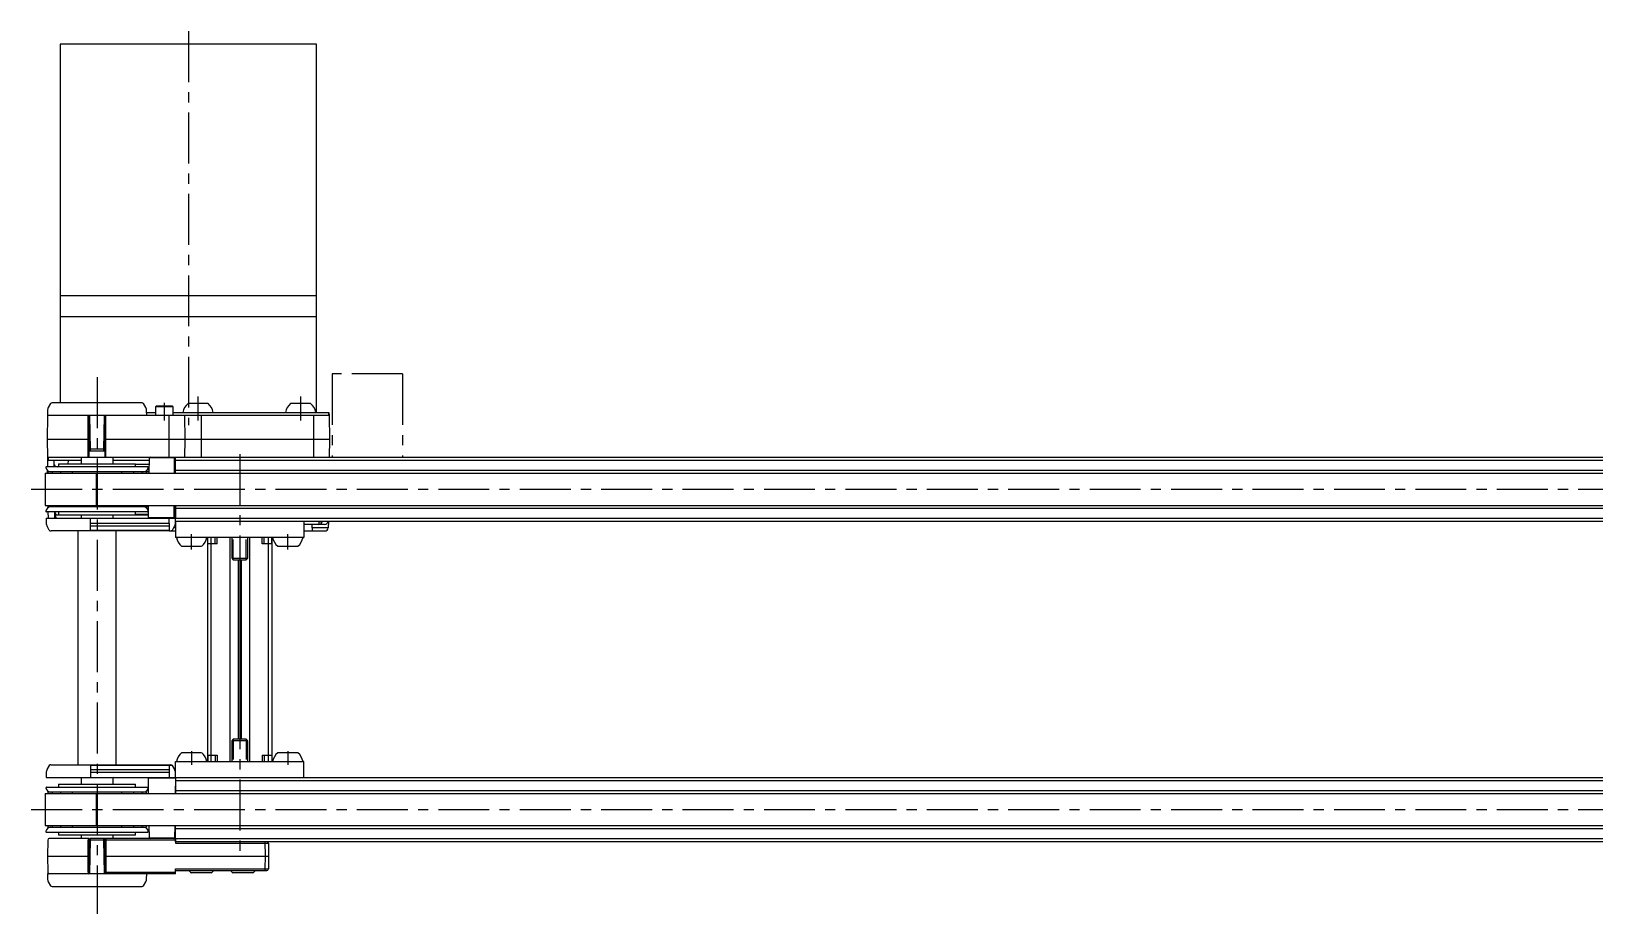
# Model space of a CAD drawing. Extents: x 0 to 1507, y -8 to 562.
# Drawn here: x 265.6 to 753.3, y 282 to 557.5 of the extents above; entities that cross this region are included whole.
import ezdxf

# ---------------------------------------------------------------- set-up
doc = ezdxf.new("R2010")
doc.units = 0
doc.header["$LTSCALE"] = 0.5
for name, pattern in [('CENTER', [50.8, 31.75, -6.35, 6.35, -6.35]), ('DASHED', [19.05, 12.7, -6.35]), ('PHANTOM', [63.5, 31.75, -6.35, 6.35, -6.35, 6.35, -6.35])]:
    doc.linetypes.add(name, pattern=pattern)
for name, color, linetype in [('MSM_CENTER', 1, 'CENTER'), ('MSM_CONTINUOUS', 7, 'CONTINUOUS'), ('MSM_DASHED', 4, 'DASHED'), ('MSM_IMAGINARY', 6, 'PHANTOM')]:
    doc.layers.add(name, color=color, linetype=linetype)

msp = doc.modelspace()

# ---------------------------------------------------------------- linework, layer by layer
at = {"layer": 'MSM_CENTER'}
for p, q in [((314.57, 557.5), (314.57, 434.5)), ((286.09, 449.5), (286.09, 282)), ((307.07, 441.5), (307.07, 436)), ((317.57, 443.5), (317.57, 436)), ((349.57, 443.5), (349.57, 436)), ((330.59, 425.5), (330.59, 299.5)), ((265.56, 414.5), (1305.96, 414.5)), ((315.59, 395.75), (315.59, 400.5)), ((345.59, 395.75), (345.59, 400.5)), ((315.59, 332.79), (315.59, 328.5)), ((345.59, 332.79), (345.59, 328.5)), ((265.56, 314.5), (1305.96, 314.5))]:
    msp.add_line(p, q, dxfattribs=at)
at = {"layer": 'MSM_CONTINUOUS'}
for p, q in [((274.57, 553.5), (274.57, 441.5)), ((354.57, 553.5), (274.57, 553.5)), ((354.57, 438.5), (354.57, 553.5)), ((274.57, 475), (354.57, 475)), ((274.57, 468.5), (354.57, 468.5)), ((270.62, 439.05), (270.59, 437.5)), ((271.6, 441.25), (270.88, 440.01)), ((300.15, 441.5), (272.03, 441.5)), ((301.29, 440.01), (300.58, 441.25)), ((301.59, 437.5), (301.56, 439.05)), ((304.64, 440.5), (304.34, 440.2)), ((309.84, 440.2), (304.34, 440.2)), ((304.34, 440.2), (304.34, 437.5)), ((309.54, 440.5), (304.64, 440.5)), ((309.84, 440.2), (309.54, 440.5)), ((309.84, 437.5), (309.84, 440.2)), ((320.71, 441.25), (314.46, 441.25)), ((352.71, 441.25), (346.46, 441.25)), ((358.44, 437.5), (270.59, 437.5)), ((270.59, 430), (270.72, 437.5)), ((283.35, 430), (283.35, 437.5)), ((283.59, 424.5), (283.59, 437.34)), ((283.76, 437.3), (283.59, 437.3)), ((283.77, 426.99), (283.59, 437.3)), ((283.76, 437.3), (283.94, 426.99)), ((288.23, 426.99), (288.42, 437.3)), ((288.59, 437.3), (288.41, 426.99)), ((288.59, 437.3), (288.42, 437.3)), ((288.58, 437.3), (288.59, 437.33)), ((288.59, 424.5), (288.59, 437.5)), ((288.79, 424.5), (288.79, 437.5)), ((301.56, 438.5), (304.34, 438.5)), ((308.57, 424.5), (308.57, 437.5)), ((309.84, 438.5), (313.32, 438.5)), ((313.32, 438.5), (345.32, 438.5)), ((313.57, 430), (313.44, 437.5)), ((318.57, 437.5), (318.57, 424.5)), ((345.32, 438.5), (358.44, 438.5)), ((353.57, 437.5), (353.57, 424.5)), ((358.44, 438.5), (358.24, 438.31)), ((358.24, 438.31), (358.25, 437.69)), ((358.44, 438.5), (358.46, 437.5)), ((358.46, 437.5), (358.59, 430)), ((270.68, 424.5), (270.59, 430)), ((283.59, 430), (270.59, 430)), ((283.35, 424.5), (283.35, 430)), ((283.68, 432.2), (283.59, 432.2)), ((283.72, 429.8), (283.59, 429.8)), ((288.59, 429.8), (288.45, 429.8)), ((288.59, 432.2), (288.5, 432.2)), ((358.57, 430), (288.59, 430)), ((313.48, 424.5), (313.57, 430)), ((358.59, 430), (358.49, 424.5)), ((270.7, 423.5), (270.68, 424.5)), ((270.68, 424.5), (1302.59, 424.5)), ((281.09, 424.5), (281.09, 422.5)), ((288.39, 426.99), (283.76, 426.99)), ((283.77, 426.99), (283.78, 426.7)), ((283.96, 426.5), (288.19, 426.5)), ((288.4, 426.7), (288.41, 426.99)), ((291.09, 422.5), (291.09, 424.5)), ((310.59, 419.5), (310.59, 424.5)), ((269.89, 419.5), (1302.23, 419.5)), ((269.89, 419.5), (269.89, 409.5)), ((301.87, 421.5), (270.3, 421.5)), ((270.59, 423.5), (270.62, 421.5)), ((281.09, 423.5), (270.59, 423.5)), ((270.66, 419.5), (270.64, 420.33)), ((270.89, 424.31), (270.69, 424.3)), ((270.9, 423.69), (270.7, 423.5)), ((302.33, 420), (270.71, 420)), ((270.71, 420), (270.71, 419.5)), ((270.9, 423.69), (270.89, 424.31)), ((272.03, 420), (272.03, 419.5)), ((272.59, 423.5), (272.62, 421.5)), ((274.09, 422.5), (298.09, 422.5)), ((274.09, 422.5), (274.09, 421.5)), ((274.67, 420), (274.67, 419.5)), ((277.04, 423.5), (277.02, 422.5)), ((278.36, 420), (278.36, 419.5)), ((285.76, 419.5), (285.76, 409.5)), ((302.39, 423.5), (291.09, 423.5)), ((293.82, 419.5), (293.82, 420)), ((297.51, 419.5), (297.51, 420)), ((298.09, 421.5), (298.09, 422.5)), ((302.37, 422.22), (298.09, 422.22)), ((300.15, 419.5), (300.15, 420)), ((301.46, 419.5), (301.46, 420)), ((301.84, 420.67), (302.34, 420.67)), ((302.33, 419.5), (302.42, 424.3)), ((310.26, 424.3), (302.42, 424.3)), ((310.09, 424.3), (310.09, 419.5)), ((310.26, 424.3), (310.34, 419.5)), ((310.59, 423.69), (310.27, 423.69)), ((1261.59, 423.5), (310.59, 423.5)), ((310.59, 420.5), (1261.59, 420.5)), ((269.89, 409.5), (1302.23, 409.5)), ((270.19, 405.5), (1261.59, 405.5)), ((270.19, 405.5), (270.22, 403.94)), ((301.87, 407.5), (270.3, 407.5)), ((270.71, 409.5), (270.71, 409)), ((302.15, 409), (270.71, 409)), ((270.85, 408.8), (270.84, 409)), ((270.9, 405.5), (270.87, 407.5)), ((272.17, 409.5), (272.17, 409)), ((272.9, 405.5), (272.87, 407.5)), ((273.1, 406.95), (272.87, 407.48)), ((272.87, 407.48), (273.18, 405.5)), ((273.76, 406.5), (302.11, 406.5)), ((274.09, 407.5), (274.09, 406.5)), ((274.81, 409.5), (274.81, 409)), ((278.5, 409.5), (278.5, 409)), ((281.09, 406.5), (281.09, 405.5)), ((284.09, 401.5), (284.09, 405.5)), ((291.09, 405.5), (291.09, 406.5)), ((293.96, 409), (293.96, 409.5)), ((297.65, 409), (297.65, 409.5)), ((298.09, 406.5), (298.09, 407.5)), ((298.09, 406.78), (302.11, 406.78)), ((300.29, 409), (300.29, 409.5)), ((301.6, 409), (301.6, 409.5)), ((302.14, 408.33), (301.84, 408.33)), ((302.09, 405.7), (302.16, 409.5)), ((302.09, 405.7), (310.09, 405.7)), ((302.59, 405.5), (302.59, 405.7)), ((308.56, 403.95), (308.59, 405.5)), ((310.09, 405.5), (310.09, 409.5)), ((310.52, 409.5), (310.59, 405.5)), ((310.57, 404.5), (310.57, 405.5)), ((310.59, 405.5), (310.59, 409.5)), ((1261.59, 408.5), (310.59, 408.5)), ((310.59, 404.5), (310.59, 405.5)), ((271.19, 401.75), (270.48, 402.98)), ((308.55, 401.5), (271.74, 401.5)), ((280.09, 401.5), (280.09, 328.5)), ((284.09, 403.95), (308.56, 403.95)), ((308.55, 402.98), (284.09, 402.98)), ((284.09, 401.75), (308.55, 401.75)), ((292.09, 328.5), (292.09, 401.5)), ((308.56, 403.95), (308.55, 401.5)), ((308.6, 401.5), (310.59, 401.5)), ((309.58, 401.75), (310.29, 402.98)), ((310.59, 402.48), (310.01, 402.48)), ((310.59, 403.5), (310.48, 403.5)), ((310.56, 403.95), (310.57, 404.5)), ((1261.59, 404.5), (310.59, 404.5)), ((310.59, 404.5), (310.59, 399.5)), ((350.59, 404.5), (350.59, 399.5)), ((357.01, 403.5), (350.59, 403.5)), ((350.59, 401.5), (357.13, 401.5)), ((353.22, 402.48), (353.24, 403.5)), ((353.22, 402.48), (353.22, 401.5)), ((358.22, 402.48), (353.22, 402.48)), ((355.26, 404.48), (355.26, 403.5)), ((358.26, 404.5), (358.22, 402.48)), ((350.59, 399.5), (310.59, 399.5)), ((312.46, 396.75), (318.71, 396.75)), ((320.59, 329.5), (320.59, 399.5)), ((321.59, 399.5), (321.59, 329.5)), ((327.59, 329.5), (327.59, 399.5)), ((333.59, 399.5), (333.59, 329.5)), ((339.59, 329.5), (339.59, 399.5)), ((340.59, 399.5), (340.59, 329.5)), ((342.46, 396.75), (348.71, 396.75)), ((330.07, 392.5), (330.07, 336.5)), ((330.59, 392.5), (330.59, 336.5)), ((331.11, 336.5), (331.11, 392.5)), ((318.71, 332.25), (312.46, 332.25)), ((348.71, 332.25), (342.46, 332.25)), ((270.49, 327.02), (271.2, 328.25)), ((271.68, 328.5), (309.15, 328.5)), ((284.09, 328.5), (284.09, 324.5)), ((309.59, 328.25), (284.09, 328.25)), ((284.1, 327.02), (308.56, 327.02)), ((308.55, 328.5), (308.56, 326.05)), ((310.3, 327.02), (309.59, 328.25)), ((310.59, 324.5), (310.59, 329.5)), ((310.59, 329.5), (350.59, 329.5)), ((350.59, 324.5), (350.59, 329.5)), ((270.22, 326.06), (270.19, 324.5)), ((270.19, 324.5), (310.59, 324.5)), ((274.09, 322.5), (298.09, 322.5)), ((274.09, 322.5), (274.09, 321.5)), ((281.09, 324.3), (281.09, 322.5)), ((308.57, 326.05), (284.1, 326.05)), ((291.09, 322.5), (291.09, 324.3)), ((298.09, 321.5), (298.09, 322.5)), ((302.18, 319.5), (302.09, 324.3)), ((310.59, 324.3), (302.09, 324.3)), ((302.59, 324.5), (302.59, 324.3)), ((308.56, 326.05), (308.59, 324.5)), ((310.09, 324.3), (310.09, 324.5)), ((310.59, 324.3), (310.5, 319.5)), ((310.59, 324.5), (310.56, 326.05)), ((310.59, 324.5), (310.59, 319.5)), ((310.59, 324.5), (1261.59, 324.5)), ((1261.59, 323.5), (310.59, 323.5)), ((269.89, 319.5), (1302.23, 319.5)), ((269.89, 319.5), (269.89, 309.5)), ((270.31, 321.5), (301.88, 321.5)), ((301.46, 320), (270.71, 320)), ((270.71, 320), (270.71, 319.5)), ((272.03, 320), (272.03, 319.5)), ((274.67, 320), (274.67, 319.5)), ((278.36, 320), (278.36, 319.5)), ((285.76, 319.5), (285.76, 309.5)), ((293.82, 319.5), (293.82, 320)), ((297.51, 319.5), (297.51, 320)), ((300.15, 319.5), (300.15, 320)), ((301.46, 319.5), (301.46, 320)), ((310.59, 320.5), (1261.59, 320.5)), ((269.89, 309.5), (1302.23, 309.5)), ((270.3, 307.5), (301.87, 307.5)), ((270.71, 309.5), (270.71, 309)), ((270.71, 309), (301.46, 309)), ((272.03, 309.5), (272.03, 309)), ((274.09, 307.5), (274.09, 306.5)), ((274.67, 309.5), (274.67, 309)), ((278.36, 309.5), (278.36, 309)), ((293.82, 309), (293.82, 309.5)), ((297.51, 309), (297.51, 309.5)), ((298.09, 306.5), (298.09, 307.5)), ((300.15, 309), (300.15, 309.5)), ((301.46, 309), (301.46, 309.5)), ((302.42, 305.7), (302.35, 309.5)), ((310.33, 309.5), (310.26, 305.7)), ((310.59, 304.5), (310.59, 309.5)), ((1261.59, 308.5), (310.59, 308.5)), ((270.68, 305.01), (270.59, 300)), ((283.39, 305.5), (271.18, 305.5)), ((298.09, 306.5), (274.09, 306.5)), ((281.09, 306.5), (281.09, 305.5)), ((283.59, 305.01), (283.35, 305.01)), ((283.35, 300), (283.35, 305.01)), ((288.41, 305.01), (283.45, 305.01)), ((283.59, 305.3), (283.59, 294.99)), ((283.59, 294.7), (283.78, 305.3)), ((283.78, 305.3), (283.59, 305.3)), ((283.94, 305.01), (283.76, 294.7)), ((310.26, 305.5), (283.98, 305.5)), ((288.42, 294.7), (288.23, 305.01)), ((288.4, 305.3), (288.59, 294.7)), ((288.59, 305.3), (288.4, 305.3)), ((288.59, 305.3), (288.59, 300)), ((288.79, 305.5), (288.79, 294.5)), ((310.58, 305.01), (288.79, 305.01)), ((291.09, 305.5), (291.09, 306.5)), ((302.42, 305.7), (310.26, 305.7)), ((310.26, 305.5), (1261.59, 305.5)), ((310.57, 305.5), (310.6, 304.01)), ((1261.59, 304.5), (310.59, 304.5)), ((310.6, 304.01), (339.52, 304.01)), ((338.59, 300), (338.52, 304.5)), ((339.52, 304.01), (339.59, 300)), ((270.59, 300), (283.59, 300)), ((270.59, 300), (270.68, 294.99)), ((283.35, 294.99), (283.35, 300)), ((283.72, 302), (283.59, 302)), ((283.65, 298), (283.59, 298)), ((288.59, 302), (288.46, 302)), ((288.59, 298), (288.53, 298)), ((288.59, 300), (288.59, 294.99)), ((288.59, 300), (339.59, 300)), ((338.52, 295.99), (338.59, 300)), ((339.59, 300), (339.52, 295.99)), ((310.57, 294.5), (270.59, 294.5)), ((270.59, 294.5), (270.62, 292.95)), ((283.59, 294.99), (283.35, 294.99)), ((283.59, 294.99), (283.59, 294.7)), ((283.76, 294.7), (283.59, 294.7)), ((288.59, 294.7), (288.42, 294.7)), ((288.59, 294.99), (288.59, 294.7)), ((288.79, 294.99), (310.58, 294.99)), ((301.56, 292.95), (301.59, 294.5)), ((310.57, 294.51), (310.6, 295.99)), ((310.59, 295.5), (339.02, 295.5)), ((310.6, 295.99), (339.52, 295.99)), ((321.71, 294.75), (315.46, 294.75)), ((334.71, 294.75), (328.46, 294.75)), ((338.52, 295.5), (338.52, 295.99)), ((270.88, 291.99), (271.6, 290.75)), ((272.03, 290.5), (300.15, 290.5)), ((300.58, 290.75), (301.29, 291.99))]:
    msp.add_line(p, q, dxfattribs=at)
for centre, radius, start, end in [((272.62, 439.01), 2, 150, 179), ((272.03, 441), 0.5, 90, 150), ((300.15, 441), 0.5, 30, 90), ((299.56, 439.01), 2, 1, 30), ((317.5, 437.6), 4.75, 129.7731, 169.0684), ((317.68, 437.6), 4.75, 10.9316, 50.2268), ((349.5, 437.6), 4.75, 129.7731, 169.0684), ((349.68, 437.6), 4.75, 10.9316, 50.2269), ((283.39, 437.3), 0.2, 1.0006, 89.9996), ((283.36, 436.99), 0.513, 37.542, 82.7857), ((288.82, 436.99), 0.513, 97.214, 142.4592), ((288.79, 437.3), 0.2, 89.9986, 179.0013), ((358.32, 438.95), 1.26, 266.9694, 276.032), ((283.79, 432.2), 0.2, 180, 238.496), ((283.79, 429.8), 0.2, 110.1432, 180), ((288.39, 429.8), 0.2, 0, 69.8568), ((288.39, 432.2), 0.2, 301.504, 0), ((283.98, 426.7), 0.2, 180.9987, 270.0014), ((286.12, 426.89), 2.18, 177.3831, 190.3363), ((286.05, 426.89), 2.18, 349.6638, 2.6168), ((288.2, 426.7), 0.2, 269.9986, 359.0013), ((302.62, 424.3), 0.2, 90.0007, 178.9996), ((303.3, 424.3), 0.711, 163.8146, 179.8607), ((309.38, 424.3), 0.711, 0.1393, 16.1854), ((270.3, 421.3), 0.2, 90, 188.8499), ((271.59, 421.5), 1.5, 188.8499, 270), ((273.6, 422.5), 0.997, 180.8131, 270.1868), ((274.92, 422.39), 2.32, 178.1759, 202.4583), ((300.59, 421.5), 1.5, 270, 351.1501), ((301.87, 421.3), 0.2, 351.1501, 90), ((270.3, 407.7), 0.2, 171.1501, 270), ((271.59, 407.5), 1.5, 90, 171.1501), ((273.73, 407.19), 0.694, 200.1648, 272.382), ((300.59, 407.5), 1.5, 8.8499, 90), ((301.87, 407.7), 0.2, 270, 8.8499), ((301.89, 405.7), 0.2, 270, 359), ((272.14, 403.97), 1.92, 181.032, 211.1162), ((271.8, 402.35), 0.851, 224.739, 266.2146), ((308.62, 403.48), 1.98, 268.0189, 299.1647), ((307.37, 404.31), 3.21, 335.5336, 353.4663), ((355.28, 404.48), 0.98, 268.8255, 0.1746), ((355.76, 418.81), 14.34, 268.002, 271.998), ((357.03, 404.69), 1.19, 269.2663, 350.6197), ((357.15, 402.58), 1.08, 268.9716, 354.8298), ((315.5, 400.4), 4.75, 190.9316, 230.2269), ((315.68, 400.4), 4.75, 309.7731, 349.0684), ((345.5, 400.4), 4.75, 190.9316, 230.2269), ((345.68, 400.4), 4.75, 309.7731, 349.0684), ((315.5, 328.6), 4.75, 129.7731, 169.0684), ((315.68, 328.6), 4.75, 10.9316, 50.2269), ((345.5, 328.6), 4.75, 129.7731, 169.0684), ((345.68, 328.6), 4.75, 10.9316, 50.2269), ((272.13, 326.03), 1.91, 148.8472, 179.3084), ((271.66, 327.95), 0.555, 87.5197, 146.719), ((309.15, 328), 0.5, 30.0207, 89.9793), ((307.37, 325.69), 3.21, 6.5307, 24.4724), ((280.89, 324.3), 0.2, 0, 39.7696), ((291.29, 324.3), 0.2, 90, 180), ((301.89, 324.3), 0.2, 1, 90), ((270.31, 321.3), 0.2, 90, 188.8499), ((271.59, 321.5), 1.5, 188.8499, 270), ((300.59, 321.5), 1.5, 270, 351.1501), ((301.88, 321.3), 0.2, 351.1501, 90), ((270.3, 307.7), 0.2, 171.1501, 270), ((271.59, 307.5), 1.5, 90, 171.1501), ((300.59, 307.5), 1.5, 8.8499, 90), ((301.87, 307.7), 0.2, 270, 8.8499), ((271.18, 305), 0.5, 90, 179), ((285.07, 305.13), 1.73, 167.6626, 184.0733), ((283.39, 305.3), 0.2, 0.0017, 89.9974), ((283.98, 305.3), 0.2, 90.0594, 179.859), ((286.12, 305.11), 2.18, 169.6641, 182.6165), ((286.05, 305.11), 2.18, 357.3835, 10.3359), ((288.2, 305.3), 0.201, 0.1644, 89.931), ((288.79, 305.3), 0.2, 90, 180), ((288.74, 302.13), 2.87, 89.005, 92.9926), ((302.62, 305.7), 0.2, 180.9994, 270.0008), ((303.3, 305.7), 0.711, 180.1384, 196.1863), ((309.38, 305.7), 0.711, 343.8137, 359.8616), ((310.06, 305.7), 0.2, 269.9992, 359.0006), ((339.02, 304), 0.5, 0.9992, 90.0008), ((272.62, 292.99), 2, 181, 210), ((271.18, 295), 0.5, 181, 270), ((285.07, 294.87), 1.73, 175.9267, 192.3375), ((283.39, 294.7), 0.2, 269.9986, 359.0013), ((283.36, 295.01), 0.513, 277.2125, 322.4598), ((288.82, 295.01), 0.513, 217.5402, 262.7875), ((288.74, 297.86), 2.87, 267.0037, 270.9944), ((288.79, 294.7), 0.2, 181.0047, 270.9782), ((299.56, 292.99), 2, 330, 359), ((318.5, 298.4), 4.75, 217.6392, 230.2273), ((318.68, 298.4), 4.75, 309.7727, 322.3608), ((331.5, 298.4), 4.75, 217.6393, 230.2269), ((331.68, 298.4), 4.75, 309.7727, 322.3608), ((339.02, 296), 0.5, 270.0006, 358.9993), ((272.03, 291), 0.5, 210, 270), ((300.15, 291), 0.5, 270, 330)]:
    msp.add_arc(centre, radius, start, end, dxfattribs=at)
at = {"layer": 'MSM_DASHED'}
for p, q in [((320.59, 397.5), (320.59, 399.5)), ((323.59, 397.5), (320.59, 397.5)), ((322.94, 397.5), (322.94, 399.5)), ((323.59, 397.5), (323.59, 399.5)), ((328.09, 399.5), (328.09, 392.99)), ((328.58, 392.5), (328.58, 399.5)), ((332.6, 392.5), (332.6, 399.5)), ((333.09, 392.99), (333.09, 399.5)), ((337.59, 397.5), (337.59, 399.5)), ((340.59, 397.5), (337.59, 397.5)), ((338.24, 397.5), (338.24, 399.5)), ((340.59, 397.5), (340.59, 399.5)), ((328.09, 392.99), (328.58, 392.5)), ((328.09, 392.99), (333.09, 392.99)), ((328.58, 392.5), (332.6, 392.5)), ((332.6, 392.5), (333.09, 392.99)), ((328.58, 336.5), (328.09, 336.01)), ((328.09, 336.01), (328.09, 329.5)), ((333.09, 336.01), (328.09, 336.01)), ((332.6, 336.5), (328.58, 336.5)), ((328.58, 336.5), (328.58, 329.5)), ((333.09, 336.01), (332.6, 336.5)), ((332.6, 336.5), (332.6, 329.5)), ((333.09, 329.5), (333.09, 336.01)), ((320.59, 331.5), (323.59, 331.5)), ((320.59, 331.5), (320.59, 329.5)), ((322.94, 331.5), (322.94, 329.5)), ((323.59, 331.5), (323.59, 329.5)), ((337.59, 331.5), (340.59, 331.5)), ((337.59, 331.5), (337.59, 329.5)), ((338.24, 331.5), (338.24, 329.5)), ((340.59, 331.5), (340.59, 329.5))]:
    msp.add_line(p, q, dxfattribs=at)
at = {"layer": 'MSM_IMAGINARY'}
for p, q in [((359.39, 450.5), (359.39, 424.5)), ((381.39, 450.5), (359.39, 450.5)), ((381.39, 450.5), (381.39, 424.5))]:
    msp.add_line(p, q, dxfattribs=at)

doc.saveas('drawing.dxf')
